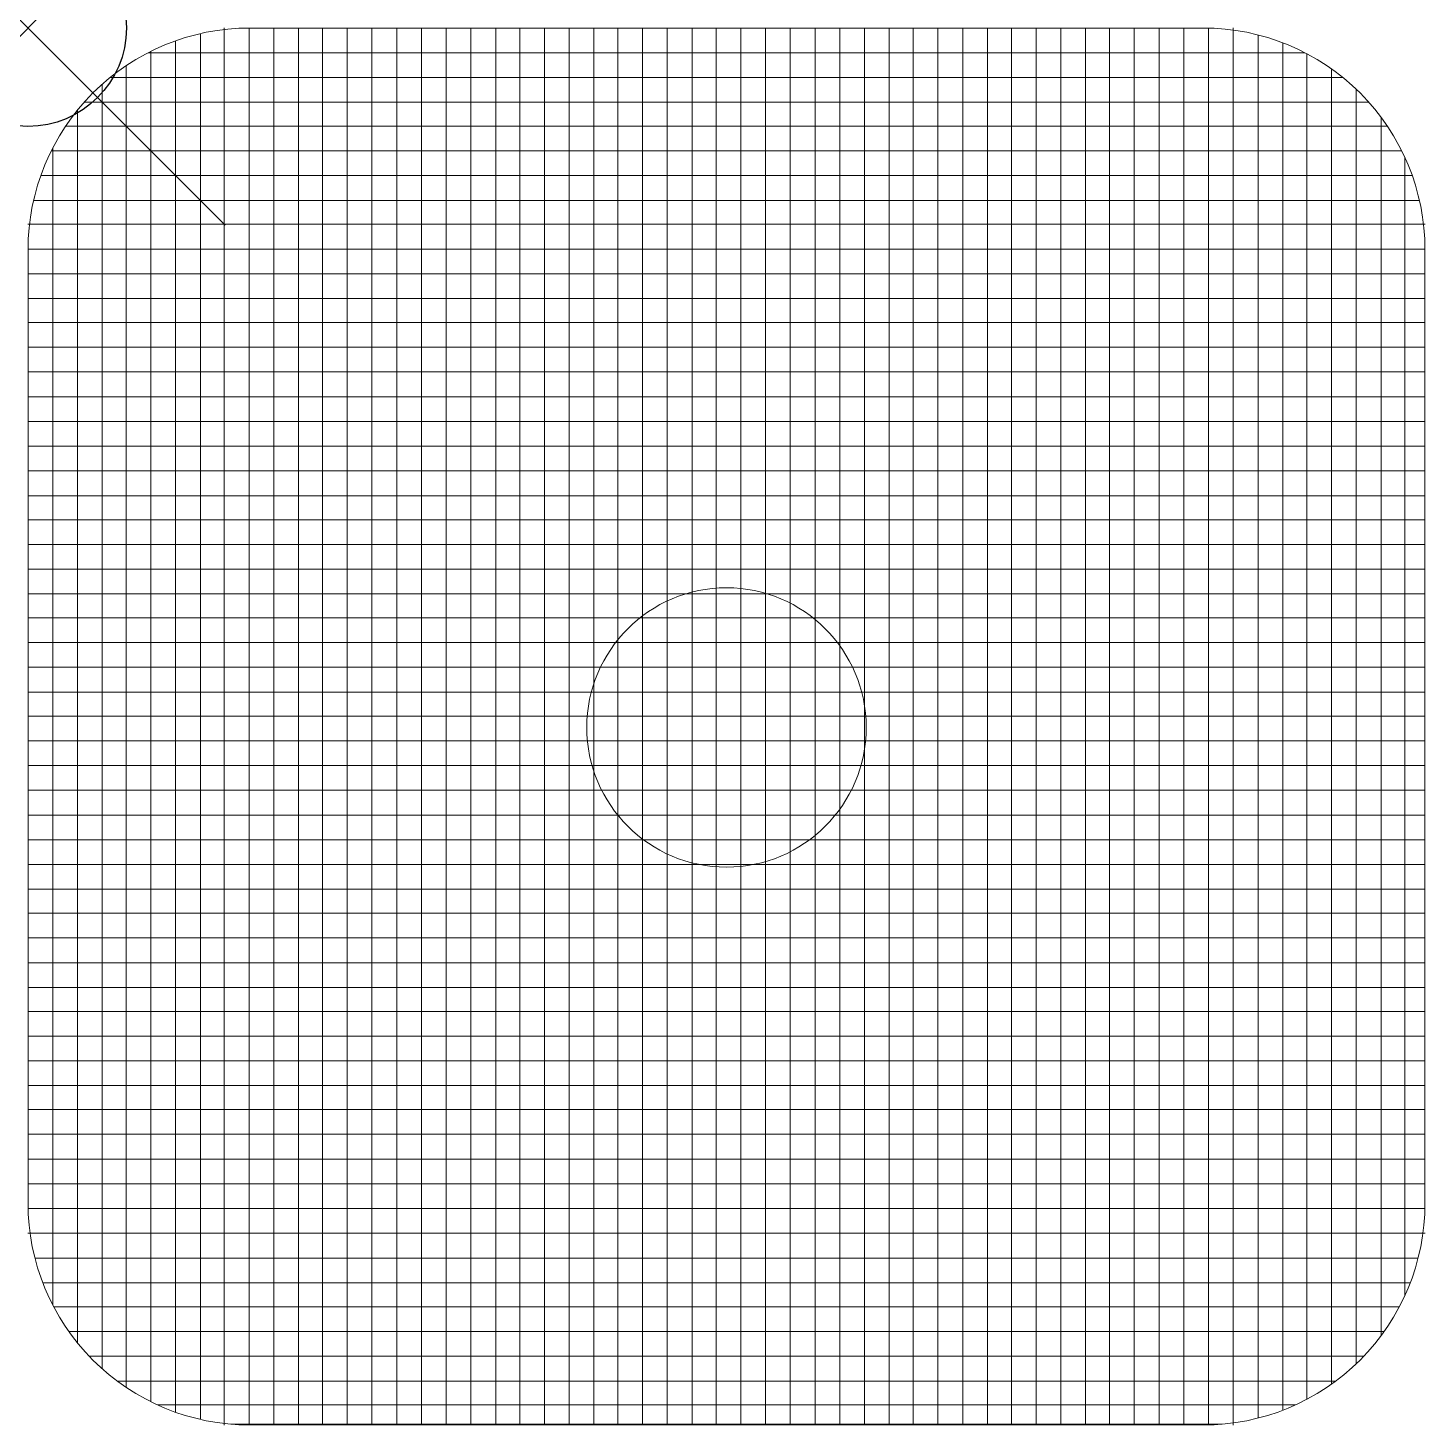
# Model space of a CAD drawing. Header units: inches. Extents: x 0 to 7.09, y -7.09 to 0.
import ezdxf

# ---------------------------------------------------------------- set-up
doc = ezdxf.new("R2010")
doc.units = ezdxf.units.IN
doc.header["$MEASUREMENT"] = 0
doc.header["$PDMODE"] = 35
doc.header["$PDSIZE"] = -2
doc.layers.get('0').update_dxf_attribs({"plot": 0})
doc.layers.add('Laser-Vector_Cut', color=1, linetype='Continuous', lineweight=0)
doc.layers.add('Laser-Vector_Etch', color=5, linetype='Continuous', lineweight=0)

msp = doc.modelspace()

# ---------------------------------------------------------------- linework, layer by layer
msp.add_point((0, 0))
at = {"layer": 'Laser-Vector_Cut'}
for p, q in [((1.1372, -0.0004), (1.1081, -0.0004)), ((7.0878, -1.1372), (7.0878, -1.1366)), ((0.0004, -5.951), (0.0004, -5.98))]:
    msp.add_line(p, q, dxfattribs=at)
msp.add_lwpolyline([(1.1254, -0.0004), (5.9628, -0.0004, -0.414214), (7.0878, -1.1254), (7.0878, -5.9628, -0.414214), (5.9628, -7.0878), (1.1254, -7.0878, -0.414214), (0.0004, -5.9628), (0.0004, -1.1254, -0.414214)], format="xyb", close=True, dxfattribs=at)
msp.add_circle((3.5441, -3.549), 0.7087, dxfattribs=at)
at = {"layer": 'Laser-Vector_Etch'}
for p, q in [((1.6199, -7.0882), (1.6199, 0)), ((1.7454, -7.0882), (1.7454, 0)), ((1.871, -7.0882), (1.871, 0)), ((1.9966, -7.0882), (1.9966, 0)), ((2.1222, -7.0882), (2.1222, 0)), ((2.2478, -7.0882), (2.2478, 0)), ((2.3733, -7.0882), (2.3733, 0)), ((2.4948, -7.0882), (2.4948, 0)), ((2.6204, -7.0882), (2.6204, 0)), ((2.7459, -7.0882), (2.7459, 0)), ((2.8715, -7.0882), (2.8715, 0)), ((2.9927, -7.0882), (2.9927, 0)), ((3.1183, -7.0882), (3.1183, 0)), ((3.2439, -7.0882), (3.2439, 0)), ((3.3694, -7.0882), (3.3694, 0)), ((3.4909, -7.0882), (3.4909, 0)), ((3.6165, -7.0882), (3.6165, 0)), ((3.742, -7.0882), (3.742, 0)), ((3.8676, -7.0882), (3.8676, 0)), ((3.9932, -7.0882), (3.9932, 0)), ((4.1188, -7.0882), (4.1188, 0)), ((4.2444, -7.0882), (4.2444, 0)), ((4.3699, -7.0882), (4.3699, 0)), ((4.4914, -7.0882), (4.4914, 0)), ((4.617, -7.0882), (4.617, 0)), ((4.7425, -7.0882), (4.7425, 0)), ((4.8681, -7.0882), (4.8681, 0)), ((4.9893, -7.0882), (4.9893, 0)), ((5.1149, -7.0882), (5.1149, 0)), ((5.2405, -7.0882), (5.2405, 0)), ((5.366, -7.0882), (5.366, 0)), ((5.4875, -7.0882), (5.4875, 0)), ((5.6131, -7.0882), (5.6131, 0)), ((5.7386, -7.0882), (5.7386, 0)), ((5.8642, -7.0882), (5.8642, 0)), ((5.9898, -7.0882), (5.9898, 0)), ((6.1154, -7.0882), (6.1154, 0)), ((0.7493, -7.0231), (0.7493, -0.0651)), ((0.8749, -7.0595), (0.8749, -0.0286)), ((0.9961, -7.0882), (0.9961, 0)), ((1.1217, -7.0882), (1.1217, 0)), ((1.2473, -7.0882), (1.2473, 0)), ((1.3728, -7.0882), (1.3728, 0)), ((1.4943, -7.0882), (1.4943, 0)), ((6.241, -7.0528), (6.241, -0.0353)), ((0.6096, -0.1256), (6.4786, -0.1256)), ((0.6238, -6.9697), (0.6238, -0.1184)), ((6.3665, -7.0128), (6.3665, -0.0753)), ((6.488, -6.9577), (6.488, -0.1305)), ((0.4982, -6.8967), (0.4982, -0.1914)), ((6.6136, -6.8804), (6.6136, -0.2077)), ((0.4173, -0.2512), (6.6708, -0.2512)), ((0.3767, -6.8025), (0.3767, -0.2856)), ((6.7391, -6.777), (6.7391, -0.3112)), ((0.2512, -6.6708), (0.2512, -0.4173)), ((0.2856, -0.3767), (6.8025, -0.3767)), ((6.8647, -6.6352), (6.8647, -0.453)), ((0.1914, -0.4982), (6.8967, -0.4982)), ((0.1184, -0.6238), (6.9698, -0.6238)), ((0.1256, -6.4785), (0.1256, -0.6096)), ((6.9859, -6.4306), (6.9859, -0.6576)), ((0.0651, -0.7493), (7.0231, -0.7493)), ((0.0286, -0.8749), (7.0595, -0.8749)), ((0, -0.9961), (7.0882, -0.9961)), ((0, -1.1217), (7.0882, -1.1217)), ((0, -1.2473), (7.0882, -1.2473)), ((0, -1.3728), (7.0882, -1.3728)), ((0, -1.4943), (7.0882, -1.4943)), ((0, -1.6199), (7.0882, -1.6199)), ((0, -1.7454), (7.0882, -1.7454)), ((0, -1.871), (7.0882, -1.871)), ((0, -1.9966), (7.0882, -1.9966)), ((0, -2.1222), (7.0882, -2.1222)), ((0, -2.2478), (7.0882, -2.2478)), ((0, -2.3733), (7.0882, -2.3733)), ((0, -2.4948), (7.0882, -2.4948)), ((0, -2.6204), (7.0882, -2.6204)), ((0, -2.7459), (7.0882, -2.7459)), ((0, -2.8715), (7.0882, -2.8715)), ((0, -2.9927), (7.0882, -2.9927)), ((0, -3.1183), (7.0882, -3.1183)), ((0, -3.2439), (7.0882, -3.2439)), ((0, -3.3694), (7.0882, -3.3694)), ((0, -3.4909), (7.0882, -3.4909)), ((0, -3.6165), (7.0882, -3.6165)), ((0, -3.742), (7.0882, -3.742)), ((0, -3.8676), (7.0882, -3.8676)), ((0, -3.9932), (7.0882, -3.9932)), ((0, -4.1188), (7.0882, -4.1188)), ((0, -4.2444), (7.0882, -4.2444)), ((0, -4.3699), (7.0882, -4.3699)), ((0, -4.4914), (7.0882, -4.4914)), ((0, -4.617), (7.0882, -4.617)), ((0, -4.7425), (7.0882, -4.7425)), ((0, -4.8681), (7.0882, -4.8681)), ((0, -4.9893), (7.0882, -4.9893)), ((0, -5.1149), (7.0882, -5.1149)), ((0, -5.2405), (7.0882, -5.2405)), ((0, -5.366), (7.0882, -5.366)), ((0, -5.4875), (7.0882, -5.4875)), ((0, -5.6131), (7.0882, -5.6131)), ((0, -5.7386), (7.0882, -5.7386)), ((0, -5.8642), (7.0882, -5.8642)), ((0, -5.9898), (7.0882, -5.9898)), ((0, -6.1154), (7.0882, -6.1154)), ((0.0353, -6.241), (7.0528, -6.241)), ((0.0753, -6.3665), (7.0128, -6.3665)), ((0.1305, -6.488), (6.9577, -6.488)), ((0.2077, -6.6136), (6.8804, -6.6136)), ((0.3112, -6.7391), (6.777, -6.7391)), ((0.453, -6.8647), (6.6352, -6.8647)), ((0.6576, -6.9859), (6.4306, -6.9859)), ((1.0299, -7.0837), (6.0583, -7.0837))]:
    msp.add_line(p, q, dxfattribs=at)

doc.saveas('drawing.dxf')
